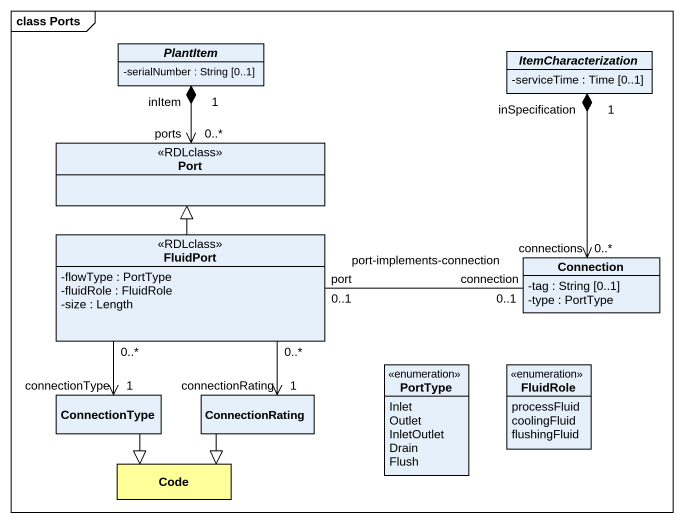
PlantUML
@startuml
mainframe class Ports
hide circle
hide empty members
skinparam classAttributeIconSize 0
abstract class PlantItem {
  -serialNumber : String [0..1]
}
abstract class ItemCharacterization {
  -serviceTime : Time [0..1]
}
class "Port" as Port_ <<RDLclass>>
class FluidPort <<RDLclass>> {
  -flowType : PortType
  -fluidRole : FluidRole
  -size : Length
}
class Connection {
  -tag : String [0..1]
  -type : PortType
}
enum PortType {
  Inlet
  Outlet
  InletOutlet
  Drain
  Flush
}
enum FluidRole {
  processFluid
  coolingFluid
  flushingFluid
}
class ConnectionType
class ConnectionRating
class Code #FFFF99
PlantItem "1\ninItem" *--> "ports\n0..*" Port_
ItemCharacterization "inSpecification\n1" *--> "connections\n0..*" Connection
FluidPort -up-|> Port_
Connection "connection\n0..1" -left- "port\n0..1" FluidPort : port-implements-connection
ConnectionType "connectionType\n1" <-up- "0..*" FluidPort
ConnectionType --|> Code
ConnectionRating "connectionRating\n1" <-up- "0..*" FluidPort
ConnectionRating --|> Code
@enduml
